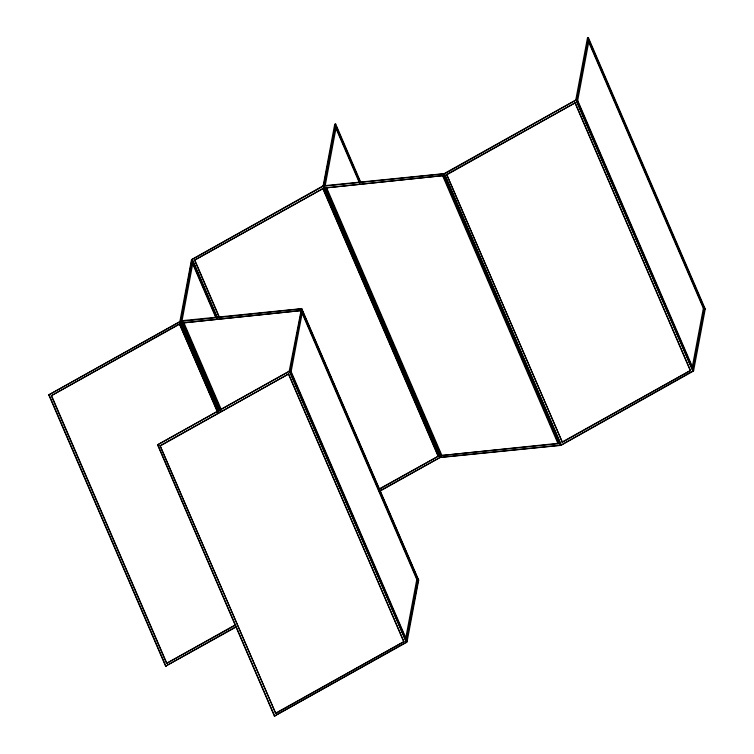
<?xml version="1.0" encoding="UTF-8"?>
<svg xmlns="http://www.w3.org/2000/svg" width="754" height="754" viewBox="0 0 754 754"><rect width="100%" height="100%" fill="white"/><g stroke="black" fill="none" stroke-linecap="round" stroke-linejoin="round"><path stroke-width="1.13" d="M218.49 411.298L179.857 321.59L191.45 259.866L324.079 185.72L444.144 173.627L576.772 99.481L588.422 37.7L587.451 38.03L575.802 99.811L693.058 371.288L561.391 445.105L439.94 457.329L323.108 186.049L334.701 124.316L335.671 123.986L360.808 182.345M219.461 410.968L180.828 321.261L191.997 259.338L323.664 185.522L440.911 456.999L440.355 457.518L323.523 186.238L335.671 123.986M181.224 320.271L192.072 262.496L193.043 262.166L217.209 318.292M181.978 321.091L193.043 262.166M274.371 716.111L406.5 642.436L289.244 370.959L301.449 308.659L418.281 579.939L406.076 642.238L274.371 716.111L157.539 444.832L290.215 370.629L301.864 308.848L179.857 321.59M324.258 185.88L335.323 126.945L336.293 126.615L360.469 182.741M301.515 311.807L290.186 371.948L291.148 371.618L302.486 311.477L301.515 311.807L416.792 579.477L405.454 639.609L406.425 639.279L417.763 579.147L302.486 311.477M325.228 185.541L336.293 126.615M406.076 642.238L407.047 641.908L418.696 580.128L301.864 308.848M588.073 40.659L576.735 100.8L577.705 100.471L589.044 40.33L588.073 40.659L703.35 308.329L692.012 368.461L692.983 368.131L704.321 308L589.044 40.33M440.355 457.518L560.429 445.435L692.634 371.091L704.283 309.31L587.451 38.03M692.634 371.091L693.605 370.761L705.254 308.98L588.422 37.7M180.828 321.261L48.746 394.889L181.375 320.742L301.449 308.659M183.203 322.91L300.62 310.629L183.203 322.91L220.856 410.336M325.907 187.887L443.324 175.597L558.601 443.267L558.045 443.786L441.184 455.548L325.907 187.887L443.324 175.597M323.523 186.238L444.558 173.825L561.391 445.105M441.184 455.548L558.601 443.267M157.539 444.832L289.668 371.147L406.5 642.436M160.074 445.652L288.688 373.946L403.965 641.607L275.766 713.51L160.074 445.652L275.766 713.51M160.489 445.84L288.688 373.946M275.342 713.312L403.965 641.607M219.169 317.368L194.532 260.168L323.098 188.509L438.376 456.17L378.913 489.506M194.532 260.168L323.098 188.509M444.558 173.825L576.226 99.999L693.058 371.288M235.663 625.057L166.559 663.379L51.281 395.718L179.433 323.862L217.501 411.477M51.281 395.718L179.848 324.06M446.679 174.457L575.245 102.798L690.523 370.459L562.371 442.306L446.679 174.457L562.371 442.306M447.094 174.645L575.245 102.798M378.499 489.318L438.376 456.17M379.253 491.137L440.911 456.999L379.677 491.335M166.559 663.379L235.248 624.868M561.956 442.117L690.523 370.459M48.746 394.889L165.578 666.168L236.002 626.687M165.578 666.168L236.417 626.876M323.108 186.049L324.079 185.72M703.35 308.329L704.321 308M704.283 309.31L705.254 308.98M416.792 579.477L417.763 579.147M418.696 580.128L417.725 580.457L300.893 309.178M577.705 100.471L692.983 368.131M576.772 99.481L693.605 370.761M579.996 108.35L581.391 111.592M582.314 113.75L583.709 116.983M586.037 122.384L587.432 125.626M588.356 127.784L589.751 131.017M590.684 133.175L594.868 142.892M598.12 150.442L599.515 153.684M600.448 155.842L602.305 160.159M603.7 163.401L604.623 165.56M607.884 173.109L609.279 176.351M610.203 178.51L611.598 181.742M612.531 183.901L615.321 190.376M616.244 192.534L617.639 195.776M618.572 197.934L622.757 207.652M626.009 215.201L627.403 218.443M628.336 220.602L629.731 223.834M630.655 225.993L632.521 230.309M633.907 233.552L634.84 235.71M635.773 237.868L637.168 241.101M638.091 243.269L639.486 246.501M640.419 248.66L643.209 255.135M644.133 257.293L645.528 260.535M647.856 265.926L649.251 269.169M650.184 271.327L651.579 274.56M653.897 279.96L655.292 283.202M656.225 285.361L657.62 288.594M658.544 290.752L662.728 300.469M665.98 308.018L667.375 311.261M668.308 313.419L670.165 317.736M671.56 320.978L672.493 323.136M675.744 330.686L677.139 333.928M678.072 336.086L679.467 339.319M680.391 341.477L683.181 347.952M684.114 350.11L685.509 353.353M686.432 355.511L690.617 365.228M574.831 102.601L690.099 370.271M444.144 173.627L560.976 444.907M443.597 174.155L560.429 445.435M442.768 176.125L558.045 443.786M334.701 124.316L359.837 182.675M335.323 126.945L359.498 183.071M326.454 187.36L441.731 455.03M323.664 185.522L332.966 207.143M333.899 209.301L348.791 243.891M349.724 246.049L351.119 249.291M352.052 251.45L360.902 271.987M361.826 274.154L376.727 308.735M377.65 310.893L386.5 331.43M387.433 333.598L388.828 336.84M389.752 338.998L414.427 396.284M415.36 398.442L416.755 401.684M417.688 403.842L424.2 418.979M425.133 421.137L440.025 455.727M322.684 188.321L437.961 455.982M291.148 371.618L406.425 639.279M290.215 370.629L407.047 641.908M290.648 373.023L292.505 377.339M293.9 380.582L294.833 382.74M295.757 384.898L297.151 388.131M298.084 390.289L299.479 393.531M301.336 397.848L302.269 400.006M305.521 407.565L306.916 410.798M307.849 412.956L309.244 416.199M310.167 418.357L312.957 424.832M313.89 426.99L315.285 430.223M316.209 432.381L318.999 438.866M319.932 441.024L321.327 444.257M323.645 449.657L325.04 452.89M325.973 455.048L327.368 458.291M328.301 460.449L330.158 464.766M331.553 467.998L332.476 470.157M335.737 477.716L337.132 480.958M338.056 483.116L342.241 492.824M345.492 500.383L346.887 503.615M347.82 505.774L349.215 509.016M351.534 514.416L352.929 517.649M353.862 519.808L355.257 523.05M356.19 525.208L360.365 534.916M361.76 538.158L362.693 540.316M363.626 542.475L365.021 545.707M365.944 547.866L367.339 551.108M368.272 553.266L370.129 557.583M373.381 565.142L374.776 568.375M375.709 570.533L377.104 573.775M378.037 575.933L380.817 582.408M381.75 584.567L383.145 587.8M384.078 589.958L386.868 596.442M387.792 598.601L389.187 601.833M391.514 607.234L392.909 610.467M393.833 612.625L395.228 615.867M396.161 618.026L398.018 622.342M399.413 625.575L400.346 627.733M401.269 629.892L402.664 633.134M403.597 635.292L404.992 638.534M288.273 373.748L403.55 641.418M194.956 260.356L219.584 317.557M192.421 259.536L217.557 317.896M191.997 259.338L217.133 317.707M191.45 259.866L216.587 318.226M192.072 262.496L215.776 317.538M183.759 322.392L221.403 409.808M181.375 320.742L220.008 410.449M180.404 321.072L219.046 410.779M179.433 323.862L217.548 412.372M157.954 445.02L274.786 716.3M51.696 395.907L166.973 663.567M49.17 395.077L166.003 666.366"/></g></svg>
